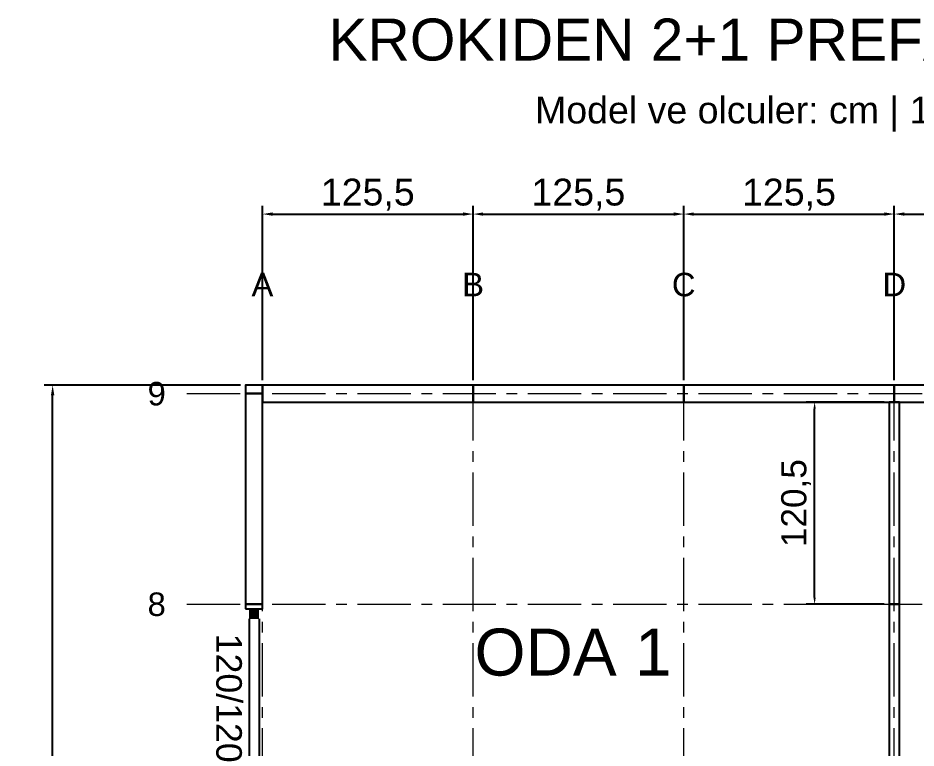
# Model space of a CAD drawing. Header units: centimetres. Extents: x -136 to 1955, y -1012 to 1233.
# Drawn here: x -136 to 399, y 798 to 1233 of the extents above; entities that cross this region are included whole.
import ezdxf
from ezdxf.enums import TextEntityAlignment as Align

# ---------------------------------------------------------------- set-up
doc = ezdxf.new("R2010")
doc.units = ezdxf.units.CM
doc.linetypes.add('CENTER', pattern=[50.8, 31.75, -6.35, 6.35, -6.35])
doc.layers.add('AKS', color=4, linetype='CENTER', lineweight=13)
for name, color, linetype in [('AKS_YAZI', 4, 'Continuous'), ('DIS_DUVAR_100', 30, 'Continuous'), ('IC_DUVAR_60', 30, 'Continuous'), ('KOSE_PROFIL_100', 8, 'Continuous'), ('ODA_ADLARI', 7, 'Continuous'), ('OLCULER', 7, 'Continuous'), ('OZEL_PANEL_OLCU_CM', 3, 'Continuous'), ('PENCERE', 10, 'Continuous')]:
    doc.layers.add(name, color=color, linetype=linetype)
doc.styles.get("Standard").update_dxf_attribs({"font": 'Arial.ttf'})
doc.dimstyles.new('ISO-25', dxfattribs={"dimtxt": 2.5, "dimasz": 2.5, "dimexe": 1.25, "dimexo": 0.625, "dimtad": 1, "dimtxsty": 'Standard', "dimcen": 2.5, "dimadec": 0, "dimazin": 0, "dimtfac": 1, "dimtmove": 0, "dimatfit": 3, "dimfxl": 1, "dimarcsym": 0})

# ---------------------------------------------------------------- blocks, each defined once
blk = doc.blocks.new('DIS_H_1255_100')
blk.add_lwpolyline([(0, 0), (125.5, 0), (125.5, 10), (0, 10)], close=True)
blk = doc.blocks.new('kaynak-pencere-120120')
at = {"layer": 'PENCERE', "color": 1}
for p, q in [((53387.01, 8192.86), (53397.01, 8192.86)), ((53389.01, 8186.86), (53389.01, 8078.86)), ((53395.01, 8186.86), (53395.01, 8078.86)), ((53387.01, 8072.86), (53397.01, 8072.86))]:
    blk.add_line(p, q, dxfattribs=at)
for points in [[(53389.01, 8192.86), (53389.01, 8186.86), (53395.01, 8192.86), (53395.01, 8186.86)], [(53389.01, 8072.86), (53389.01, 8078.86), (53395.01, 8072.86), (53395.01, 8078.86)]]:
    blk.add_solid(points, dxfattribs=at)
at = {"layer": 'PENCERE', "color": 0, "lineweight": 25}
blk.add_text('120/120', height=15.217, rotation=270, dxfattribs=at).set_placement((53369.52, 8178.03))
blk = doc.blocks.new('KROKI_P120120_V_1255_100')
for points in [[(0, 122.75), (10, 122.75), (10, 125.5), (0, 125.5)], [(0, 0), (10, 0), (10, 2.75), (0, 2.75)]]:
    blk.add_lwpolyline(points, close=True)
blk.add_blockref('kaynak-pencere-120120', (-53387.01, -8070.11))
blk = doc.blocks.new('DIS_V_1255_100')
blk.add_lwpolyline([(0, 0), (10, 0), (10, 125.5), (0, 125.5)], close=True)
blk = doc.blocks.new('VER_BAG_100_50')
blk.add_lwpolyline([(0, 0), (10, 0), (10, 5), (0, 5)], close=True)
blk = doc.blocks.new('IC_V_1255_60')
blk.add_lwpolyline([(0, 0), (6, 0), (6, 125.5), (0, 125.5)], close=True)
blk = doc.blocks.new('IC_V_1205_60')
blk.add_lwpolyline([(0, 0), (6, 0), (6, 120.5), (0, 120.5)], close=True)
blk = doc.blocks.new('*D87')
at = {"layer": 'Defpoints', "color": 0, "transparency": 16777216}
for p in [(-115, 1014), (0, 1014), (0, 0)]:
    blk.add_point(p, dxfattribs=at)
at = {"layer": 'OLCULER', "color": 0, "lineweight": -2, "transparency": 16777216}
for p, q in [((-3, 1014), (-120, 1014)), ((-115, 6), (-115, 1008)), ((-3, 0), (-120, 0))]:
    blk.add_line(p, q, dxfattribs=at)
at = {"layer": 'OLCULER', "color": 0, "transparency": 16777216}
for points in [[(-116, 1008), (-114, 1008), (-115, 1014)], [(-116, 6), (-114, 6), (-115, 0)]]:
    blk.add_solid(points, dxfattribs=at)
at = {"layer": 'OLCULER', "color": 0, "transparency": 16777216, "insert": (-125.17, 507), "char_height": 16, "attachment_point": 5, "rotation": 90}
blk.add_mtext('1014', dxfattribs=at)
blk = doc.blocks.new('*D88')
at = {"layer": 'Defpoints', "color": 0, "transparency": 16777216}
for p in [(135.5, 1116), (10, 1014), (135.5, 1014)]:
    blk.add_point(p, dxfattribs=at)
at = {"layer": 'OLCULER', "color": 0, "lineweight": -2, "transparency": 16777216}
for p, q in [((10, 1017), (10, 1121)), ((135.5, 1017), (135.5, 1121)), ((16, 1116), (129.5, 1116))]:
    blk.add_line(p, q, dxfattribs=at)
at = {"layer": 'OLCULER', "color": 0, "transparency": 16777216}
for points in [[(16, 1117), (16, 1115), (10, 1116)], [(129.5, 1117), (129.5, 1115), (135.5, 1116)]]:
    blk.add_solid(points, dxfattribs=at)
at = {"layer": 'OLCULER', "color": 0, "transparency": 16777216, "insert": (72.75, 1127.62), "char_height": 16, "attachment_point": 5}
blk.add_mtext('125,5', dxfattribs=at)
blk = doc.blocks.new('*D89')
at = {"layer": 'Defpoints', "color": 0, "transparency": 16777216}
for p in [(261, 1116), (135.5, 1014), (261, 1014)]:
    blk.add_point(p, dxfattribs=at)
at = {"layer": 'OLCULER', "color": 0, "lineweight": -2, "transparency": 16777216}
for p, q in [((135.5, 1017), (135.5, 1121)), ((261, 1017), (261, 1121)), ((141.5, 1116), (255, 1116))]:
    blk.add_line(p, q, dxfattribs=at)
at = {"layer": 'OLCULER', "color": 0, "transparency": 16777216}
for points in [[(141.5, 1117), (141.5, 1115), (135.5, 1116)], [(255, 1117), (255, 1115), (261, 1116)]]:
    blk.add_solid(points, dxfattribs=at)
at = {"layer": 'OLCULER', "color": 0, "transparency": 16777216, "insert": (198.25, 1127.62), "char_height": 16, "attachment_point": 5}
blk.add_mtext('125,5', dxfattribs=at)
blk = doc.blocks.new('*D90')
at = {"layer": 'Defpoints', "color": 0, "transparency": 16777216}
for p in [(386.5, 1116), (261, 1014), (386.5, 1014)]:
    blk.add_point(p, dxfattribs=at)
at = {"layer": 'OLCULER', "color": 0, "lineweight": -2, "transparency": 16777216}
for p, q in [((261, 1017), (261, 1121)), ((386.5, 1017), (386.5, 1121)), ((267, 1116), (380.5, 1116))]:
    blk.add_line(p, q, dxfattribs=at)
at = {"layer": 'OLCULER', "color": 0, "transparency": 16777216}
for points in [[(267, 1117), (267, 1115), (261, 1116)], [(380.5, 1117), (380.5, 1115), (386.5, 1116)]]:
    blk.add_solid(points, dxfattribs=at)
at = {"layer": 'OLCULER', "color": 0, "transparency": 16777216, "insert": (323.75, 1127.62), "char_height": 16, "attachment_point": 5}
blk.add_mtext('125,5', dxfattribs=at)
blk = doc.blocks.new('*D91')
at = {"layer": 'Defpoints', "color": 0, "transparency": 16777216}
for p in [(512, 1116), (386.5, 1014), (512, 1014)]:
    blk.add_point(p, dxfattribs=at)
at = {"layer": 'OLCULER', "color": 0, "lineweight": -2, "transparency": 16777216}
for p, q in [((386.5, 1017), (386.5, 1121)), ((512, 1017), (512, 1121)), ((392.5, 1116), (506, 1116))]:
    blk.add_line(p, q, dxfattribs=at)
at = {"layer": 'OLCULER', "color": 0, "transparency": 16777216}
for points in [[(392.5, 1117), (392.5, 1115), (386.5, 1116)], [(506, 1117), (506, 1115), (512, 1116)]]:
    blk.add_solid(points, dxfattribs=at)
at = {"layer": 'OLCULER', "color": 0, "transparency": 16777216, "insert": (449.25, 1127.62), "char_height": 16, "attachment_point": 5}
blk.add_mtext('125,5', dxfattribs=at)
blk = doc.blocks.new('*D104')
at = {"layer": 'Defpoints', "color": 0, "transparency": 16777216}
for p in [(339, 1004), (383.5, 1004), (383.5, 883.5)]:
    blk.add_point(p, dxfattribs=at)
at = {"layer": 'OZEL_PANEL_OLCU_CM', "color": 0, "lineweight": -2, "transparency": 16777216}
for p, q in [((380.5, 1004), (334, 1004)), ((339, 887.5), (339, 1000)), ((380.5, 883.5), (334, 883.5))]:
    blk.add_line(p, q, dxfattribs=at)
at = {"layer": 'OZEL_PANEL_OLCU_CM', "color": 0, "transparency": 16777216}
for points in [[(338.33, 1000), (339.67, 1000), (339, 1004)], [(338.33, 887.5), (339.67, 887.5), (339, 883.5)]]:
    blk.add_solid(points, dxfattribs=at)
at = {"layer": 'OZEL_PANEL_OLCU_CM', "color": 0, "transparency": 16777216, "insert": (327.99, 943.75), "char_height": 15, "attachment_point": 5, "rotation": 90}
blk.add_mtext('120,5', dxfattribs=at)

msp = doc.modelspace()

# ---------------------------------------------------------------- linework, layer by layer
at = {"layer": 'AKS'}
for p, q in [((10, -35), (10, 1055)), ((135.5, -35), (135.5, 1055)), ((261, -35), (261, 1055)), ((386.5, -35), (386.5, 1055)), ((-35, 1009), (808, 1009)), ((-35, 883.5), (808, 883.5))]:
    msp.add_line(p, q, dxfattribs=at)

# ---------------------------------------------------------------- block references
at = {"layer": 'DIS_DUVAR_100'}
for name, p in [('DIS_H_1255_100', (10, 1004)), ('DIS_H_1255_100', (135.5, 1004)), ('DIS_H_1255_100', (261, 1004)), ('DIS_H_1255_100', (386.5, 1004)), ('DIS_V_1255_100', (0, 883.5)), ('KROKI_P120120_V_1255_100', (0, 758))]:
    msp.add_blockref(name, p, dxfattribs=at)
at = {"layer": 'IC_DUVAR_60'}
for name, p in [('IC_V_1205_60', (383.5, 883.5)), ('IC_V_1255_60', (383.5, 758))]:
    msp.add_blockref(name, p, dxfattribs=at)
at = {"layer": 'KOSE_PROFIL_100'}
msp.add_blockref('VER_BAG_100_50', (0, 1009), dxfattribs=at)

# ---------------------------------------------------------------- texts
at = {"layer": 'AKS_YAZI'}
for s, p in [('A', (10, 1074)), ('B', (135.5, 1074)), ('C', (261, 1074)), ('D', (386.5, 1074)), ('9', (-53, 1009)), ('8', (-53, 883.5))]:
    msp.add_text(s, height=14, dxfattribs=at).set_placement(p, align=Align.MIDDLE_CENTER)
at = {"layer": 'ODA_ADLARI'}
for s, height, p in [('KROKIDEN 2+1 PREFABRIK - 6 x 8 PANO', 25, (386.5, 1220)), ('Model ve olculer: cm | 125,5 cm aks duzeni', 16, (386.5, 1178)), ('ODA 1', 28, (195, 855))]:
    msp.add_text(s, height=height, dxfattribs=at).set_placement(p, align=Align.MIDDLE_CENTER)

# ---------------------------------------------------------------- dimensions: what is measured, and where the dimension line sits
at = {"layer": 'OLCULER'}
for base, p1, p2, picture, middle in [((135.5, 1116), (10, 1014), (135.5, 1014), '*D88', (72.75, 1127.615)), ((261, 1116), (135.5, 1014), (261, 1014), '*D89', (198.25, 1127.615)), ((386.5, 1116), (261, 1014), (386.5, 1014), '*D90', (323.75, 1127.615)), ((512, 1116), (386.5, 1014), (512, 1014), '*D91', (449.25, 1127.615))]:
    dim = msp.add_linear_dim(base=base, p1=p1, p2=p2, dimstyle='ISO-25', override={"dimtxt": 16, "dimasz": 6, "dimexe": 5, "dimexo": 3, "dimgap": 2, "dimdec": 1, "dimtix": 1, "dimatfit": 1}, dxfattribs=at)
    dim.commit()
    dim.dimension.update_dxf_attribs({"geometry": picture, "text_midpoint": middle})
dim = msp.add_linear_dim(base=(-115, 1014), p1=(0, 0), p2=(0, 1014), angle=90, dimstyle='ISO-25', override={"dimtxt": 16, "dimasz": 6, "dimexe": 5, "dimexo": 3, "dimgap": 2, "dimdec": 1, "dimtix": 1, "dimatfit": 1}, dxfattribs=at)
dim.commit()
dim.dimension.update_dxf_attribs({"geometry": '*D87', "text_midpoint": (-125.169, 507)})
at = {"layer": 'OZEL_PANEL_OLCU_CM'}
dim = msp.add_linear_dim(base=(339, 1004), p1=(383.5, 883.5), p2=(383.5, 1004), angle=90, dimstyle='ISO-25', override={"dimtxt": 15, "dimasz": 4, "dimexe": 5, "dimexo": 3, "dimgap": 2, "dimdec": 1, "dimtix": 1, "dimatfit": 1}, dxfattribs=at)
dim.commit()
dim.dimension.update_dxf_attribs({"geometry": '*D104', "text_midpoint": (327.986, 943.75)})

doc.saveas('drawing.dxf')
